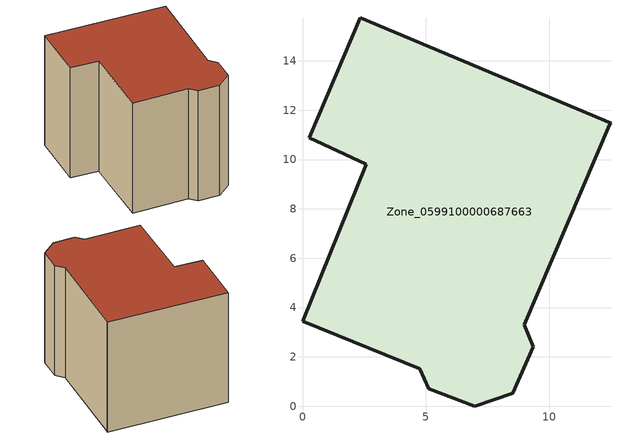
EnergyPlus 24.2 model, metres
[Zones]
Zone_0599100000687663
 floor ground (C_G): 9.36,2.42 8.52,0.52 6.97,0 5.12,0.71 4.76,1.52 0,3.44 2.59,9.81 0.27,10.89 2.34,15.75 12.5,11.47 12.45,11.43 8.99,3.31 z0
 wall outside (C_F): 12.5,11.47 2.34,15.75 0.27,10.89 2.59,9.81 0,3.44 4.76,1.52 5.12,0.71 6.97,0 8.52,0.52 9.36,2.42 8.99,3.31 12.45,11.43 12.5,11.47 z0:11.06
 roof outside (C_R): 8.99,3.31 12.45,11.43 12.5,11.47 2.34,15.75 0.27,10.89 2.59,9.81 0,3.44 4.76,1.52 5.12,0.71 6.97,0 8.52,0.52 9.36,2.42 z11.06
[BUILDING]
Pand.0599100000687663: North Axis=0; Terrain=City; Loads Convergence Tolerance Value=0.04; Temperature Convergence Tolerance Value=0.4; Solar Distribution=FullExterior; Maximum Number of Warmup Days=25; Minimum Number of Warmup Days=1
[Site:Location]
Rotterdam.The.Hague.AP_ZH_NLD Design_Conditions: Latitude=51.96; Longitude=4.45; Time Zone=1; Elevation=-4.5
[SITE:GROUNDTEMPERATURE:BUILDINGSURFACE]
18, 18, 18, 18, 18, 18, 18, 18, 18, 18, 18, 18
[MATERIAL] Thermal Absorptance=0.9; Solar Absorptance=0.7; Visible Absorptance=0.7
Name | Roughness | Thickness | Conductivity | Density | Specific Heat
G.TC.1946 | MediumSmooth | 0.15 | 1 | 540 | 1210
F.TC.1946 | Rough | 0.3 | 0.857143 | 1920 | 840
R.TC.1946 | MediumRough | 0.2 | 0.909091 | 1500 | 1000
[CONSTRUCTION]
C_G: G.TC.1946
C_F: F.TC.1946
C_R: R.TC.1946
[ZONE]
Zone_0599100000687663: Type=1; Multiplier=1; Ceiling Height=Autocalculate; Volume=Autocalculate; Floor Area=autocalculate; Part of Total Floor Area=Yes
[ZONEINFILTRATION:DESIGNFLOWRATE]
Infil_Zone_0599100000687663: Zone or ZoneList or Space or SpaceList=Zone_0599100000687663; Schedule=AlwaysOn; Design Flow Rate Calculation Method=Flow/Area; Flow Rate per Floor Area=0.003; Constant Term Coefficient=1; Temperature Term Coefficient=0; Velocity Term Coefficient=0; Velocity Squared Term Coefficient=0
[HVACTEMPLATE:ZONE:IDEALLOADSAIRSYSTEM]
Zone_0599100000687663: Maximum Heating Supply Air Temperature=50; Minimum Cooling Supply Air Temperature=13; Maximum Heating Supply Air Humidity Ratio=0.0156; Minimum Cooling Supply Air Humidity Ratio=0.0077; Heating Limit=NoLimit; Cooling Limit=NoLimit; Dehumidification Control Type=ConstantSensibleHeatRatio; Cooling Sensible Heat Ratio=0.7; Dehumidification Setpoint=60; Humidification Control Type=None; Humidification Setpoint=30; Outdoor Air Method=None; Outdoor Air Flow Rate per Person=0.00944; Outdoor Air Flow Rate per Zone Floor Area=0; Outdoor Air Flow Rate per Zone=0; Demand Controlled Ventilation Type=None; Outdoor Air Economizer Type=NoEconomizer; Heat Recovery Type=None; Sensible Heat Recovery Effectiveness=0.7; Latent Heat Recovery Effectiveness=0.65
[ZONECONTROL:THERMOSTAT]
ThermostatControl_Zone_0599100000687663: Zone or ZoneList=Zone_0599100000687663; Control Type Schedule=DualSetpointControlType; Control 1=Thermostat_Zone_0599100000687663; Temperature Difference Between Cutout And Setpoint=0
[THERMOSTATSETPOINT:DUALSETPOINT]
Thermostat_Zone_0599100000687663: Heating Setpoint Temperature Schedule=HeatingSetpoint_Zone_0599100000687663; Cooling Setpoint Temperature Schedule=CoolingSetpoint_Zone_0599100000687663
[SCHEDULE:COMPACT]
HeatingSetpoint_Zone_0599100000687663: Through: 12/31, For: AllDays, Until: 24:00, 21
CoolingSetpoint_Zone_0599100000687663: Through: 12/31, For: AllDays, Until: 24:00, 24
DualSetpointControlType: Through: 12/31, For: AllDays, Until: 24:00, 4
AlwaysOn: Through: 12/31, For: AllDays, Until: 24:00, 1
